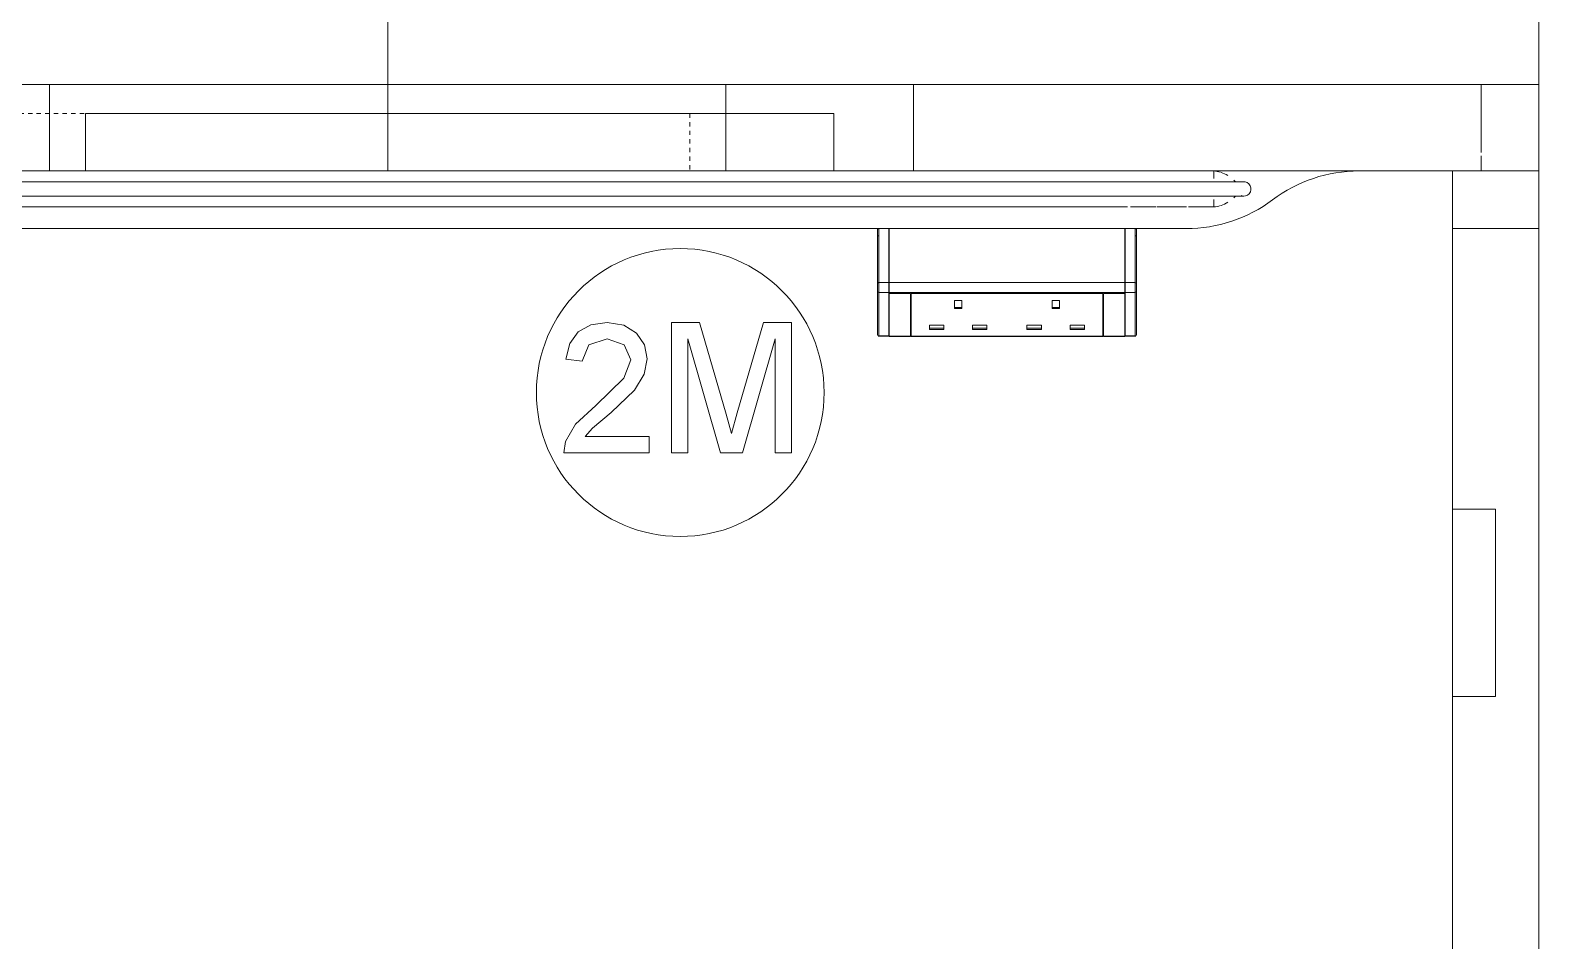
# Model space of a CAD drawing. Header units: millimetres. Extents: x 155920 to 295199, y -4084 to 97293.
# Drawn here: x 159204 to 160252, y 30495 to 31127 of the extents above; entities that cross this region are included whole.
import ezdxf

# ---------------------------------------------------------------- set-up
doc = ezdxf.new("R2010")
doc.units = ezdxf.units.MM
doc.header["$MEASUREMENT"] = 0
doc.linetypes.add('Dash', pattern=[6, 3, -3])
doc.layers.add('I-FURN', color=8, linetype='CONTINUOUS', lineweight=9)
doc.layers.add('I-FURN-HDLN', color=8, linetype='Dash', lineweight=9)

msp = doc.modelspace()

# ---------------------------------------------------------------- linework, layer by layer
at = {"layer": 'I-FURN'}
for p, q in [((160252.3, 31029.3), (160252.3, 32629.3)), ((160252.3, 32629.3), (160252.3, 31029.3)), ((159452.3, 31029.4), (159452.3, 31153.2)), ((159452.3, 31153.2), (159452.3, 31029.4)), ((159452.3, 31153.2), (159452.3, 31029.4)), ((159452.3, 31029.4), (159452.3, 31153.2)), ((160212.3, 31089.3), (158692.3, 31089.3)), ((159087.3, 31089.3), (159217.3, 31089.3)), ((159217.3, 31089.3), (159687.3, 31089.3)), ((159217.3, 31029.4), (159217.3, 31089.3)), ((159217.3, 31029.4), (159217.3, 31089.3)), ((159687.3, 31089.3), (159817.7, 31089.3)), ((159687.3, 31029.4), (159687.3, 31089.3)), ((159687.3, 31029.4), (159687.3, 31089.3)), ((159817.7, 31089.3), (160252.3, 31089.3)), ((159817.7, 31029.4), (159817.7, 31089.3)), ((159817.7, 31029.4), (159817.7, 31089.3)), ((160252.3, 31089.3), (160212.3, 31089.3)), ((160212.3, 31042.2), (160212.3, 31089.3)), ((160212.3, 31042.2), (160212.3, 31089.3)), ((160252.3, 31029.3), (160252.3, 31089.3)), ((160252.3, 31029.3), (160252.3, 31089.3)), ((159242.3, 31069.3), (159242.3, 31029.4)), ((159762.3, 31069.3), (159242.3, 31069.3)), ((159762.3, 31029.4), (159762.3, 31069.3)), ((160212.3, 31029.3), (160212.3, 31039.9)), ((160212.3, 31029.3), (160212.3, 31039.9)), ((159452.3, 31029.3), (158882, 31029.3)), ((158882, 31029.3), (160008.8, 31029.3)), ((158928.2, 31029.4), (159966.4, 31029.4)), ((159217.3, 31029.3), (159087.3, 31029.3)), ((159687.3, 31029.3), (159217.3, 31029.3)), ((159242.3, 31029.3), (159762.3, 31029.3)), ((160008.8, 31029.3), (159452.3, 31029.3)), ((159817.7, 31029.3), (159687.3, 31029.3)), ((160008.8, 31029.3), (159817.7, 31029.3)), ((159968.5, 31029.3), (159986.2, 31029.3)), ((159986.9, 31029.4), (159991.8, 31029.4)), ((159992.7, 31029.3), (160007, 31029.3)), ((160008.8, 31029.3), (160026.4, 31029.3)), ((160026.4, 31029.3), (160008.8, 31029.3)), ((160026.4, 31029.3), (160008.8, 31029.3)), ((160008.8, 31029.3), (160026.4, 31029.3)), ((160020.8, 31029.4), (160021.9, 31029.4)), ((160026.4, 31029.3), (160127.3, 31029.3)), ((160127.3, 31029.3), (160026.4, 31029.3)), ((160026.4, 31029.3), (160252.3, 31029.3)), ((160127.3, 31029.3), (160026.4, 31029.3)), ((160026.4, 31024.1), (160026.4, 31029.3)), ((160127.3, 31029.3), (160192.3, 31029.3)), ((160252.3, 31029.3), (160127.3, 31029.3)), ((160252.3, 31029.3), (160127.3, 31029.3)), ((160252.3, 31029.3), (160127.3, 31029.3)), ((160127.3, 31029.3), (160252.3, 31029.3)), ((160192.3, 31029.3), (160212.3, 31029.3)), ((160192.3, 30794.3), (160192.3, 31029.3)), ((160192.3, 31029.3), (160192.3, 30989.3)), ((160192.3, 31029.3), (160252.3, 31029.3)), ((160192.3, 31029.3), (160252.3, 31029.3)), ((160212.3, 31029.3), (160252.3, 31029.3)), ((160252.3, 31029.3), (160252.3, 30229.3)), ((160252.3, 30989.3), (160252.3, 31029.3)), ((160252.3, 30229.3), (160252.3, 31029.3)), ((160252.3, 31029.3), (160252.3, 30229.3)), ((159966.4, 31021.8), (158928.2, 31021.8)), ((159967.3, 31021.8), (159966.4, 31021.8)), ((159970.5, 31021.8), (159967.3, 31021.8)), ((159973.8, 31021.8), (159970.5, 31021.8)), ((159977, 31021.8), (159973.8, 31021.8)), ((159980.2, 31021.8), (159977, 31021.8)), ((159983.4, 31021.8), (159980.2, 31021.8)), ((159986.5, 31021.8), (159983.4, 31021.8)), ((159989.6, 31021.8), (159986.5, 31021.8)), ((159992.7, 31021.8), (159989.6, 31021.8)), ((159995.7, 31021.8), (159992.7, 31021.8)), ((159998.7, 31021.8), (159995.7, 31021.8)), ((160001.7, 31021.8), (159998.7, 31021.8)), ((160004.6, 31021.8), (160001.7, 31021.8)), ((160007.4, 31021.8), (160004.6, 31021.8)), ((160010.1, 31021.8), (160007.4, 31021.8)), ((160012.8, 31021.8), (160010.1, 31021.8)), ((160015.4, 31021.8), (160012.8, 31021.8)), ((160018, 31021.8), (160015.4, 31021.8)), ((160020.4, 31021.8), (160018, 31021.8)), ((160022.8, 31021.8), (160020.4, 31021.8)), ((160025.1, 31021.8), (160022.8, 31021.8)), ((160027.3, 31021.8), (160025.1, 31021.8)), ((160029.3, 31021.8), (160027.3, 31021.8)), ((160031.3, 31021.8), (160029.3, 31021.8)), ((160033.2, 31021.8), (160031.3, 31021.8)), ((160035, 31021.8), (160033.2, 31021.8)), ((160036.6, 31021.8), (160035, 31021.8)), ((160038.2, 31021.8), (160036.6, 31021.8)), ((160039.6, 31021.8), (160038.2, 31021.8)), ((160040.9, 31021.8), (160039.6, 31021.8)), ((160042.1, 31021.8), (160040.9, 31021.8)), ((160043.2, 31021.8), (160042.1, 31021.8)), ((160044.2, 31021.8), (160043.2, 31021.8)), ((160045, 31021.8), (160044.2, 31021.8)), ((160045.7, 31021.8), (160045, 31021.8)), ((160046.3, 31021.8), (160045.7, 31021.8)), ((160046.8, 31021.8), (160046.3, 31021.8)), ((160047.1, 31021.8), (160046.8, 31021.8)), ((160047.3, 31021.8), (160047.1, 31021.8)), ((160047.3, 31021.8), (160047.3, 31021.8)), ((158928.2, 31011.8), (159966.4, 31011.8)), ((159966.4, 31011.8), (159969.7, 31011.8)), ((159969.7, 31011.8), (159972.9, 31011.8)), ((159972.9, 31011.8), (159976.1, 31011.8)), ((159976.1, 31011.8), (159979.3, 31011.8)), ((159979.3, 31011.8), (159982.5, 31011.8)), ((159982.5, 31011.8), (159985.7, 31011.8)), ((159985.7, 31011.8), (159988.8, 31011.8)), ((159988.8, 31011.8), (159991.9, 31011.8)), ((159991.9, 31011.8), (159994.9, 31011.8)), ((159994.9, 31011.8), (159997.9, 31011.8)), ((159997.9, 31011.8), (160000.9, 31011.8)), ((160000.9, 31011.8), (160003.8, 31011.8)), ((160003.8, 31011.8), (160006.6, 31011.8)), ((160006.6, 31011.8), (160009.4, 31011.8)), ((160009.4, 31011.8), (160012.1, 31011.8)), ((160012.1, 31011.8), (160014.7, 31011.8)), ((160014.7, 31011.8), (160017.3, 31011.8)), ((160017.3, 31011.8), (160019.8, 31011.8)), ((160019.8, 31011.8), (160022.2, 31011.8)), ((160022.2, 31011.8), (160024.5, 31011.8)), ((160024.5, 31011.8), (160026.7, 31011.8)), ((160026.4, 31004.3), (160026.4, 31009.6)), ((160026.7, 31011.8), (160028.8, 31011.8)), ((160028.8, 31011.8), (160030.8, 31011.8)), ((160030.8, 31011.8), (160032.7, 31011.8)), ((160032.7, 31011.8), (160034.5, 31011.8)), ((160034.5, 31011.8), (160036.2, 31011.8)), ((160036.2, 31011.8), (160037.8, 31011.8)), ((160037.8, 31011.8), (160039.2, 31011.8)), ((160039.2, 31011.8), (160040.6, 31011.8)), ((160040.6, 31011.8), (160041.8, 31011.8)), ((160041.8, 31011.8), (160042.9, 31011.8)), ((160042.9, 31011.8), (160043.9, 31011.8)), ((160043.9, 31011.8), (160044.8, 31011.8)), ((160044.8, 31011.8), (160045.5, 31011.8)), ((160045.5, 31011.8), (160046.2, 31011.8)), ((160046.2, 31011.8), (160046.6, 31011.8)), ((160046.6, 31011.8), (160047, 31011.8)), ((160047, 31011.8), (160047.2, 31011.8)), ((160047.2, 31011.8), (160047.3, 31011.8)), ((160047.3, 31011.8), (160047.3, 31011.8)), ((159966.4, 31004.3), (158928.2, 31004.3)), ((159986.2, 31004.3), (159968.5, 31004.3)), ((159991.8, 31004.3), (159986.9, 31004.3)), ((160007.5, 31004.3), (159991.7, 31004.3)), ((160026.4, 31004.3), (160008.8, 31004.3)), ((160021.9, 31004.3), (160020.8, 31004.3)), ((159793.6, 30989.3), (158897.3, 30989.3)), ((158897.3, 30989.3), (159793.6, 30989.3)), ((159792.6, 30984.3), (159792.6, 30988.3)), ((159792.6, 30988.3), (159792.6, 30951.3)), ((159792.6, 30984.3), (159793.6, 30984.3)), ((159792.6, 30945.8), (159792.6, 30984.3)), ((159800.6, 30989.3), (159793.6, 30989.3)), ((159793.6, 30951.9), (159793.6, 30989.3)), ((159793.6, 30989.3), (159800.6, 30989.3)), ((159800.6, 30951.9), (159800.6, 30989.3)), ((159964.6, 30989.3), (159800.7, 30989.3)), ((159800.7, 30989.3), (159964.6, 30989.3)), ((159800.7, 30989.3), (159800.7, 30951.9)), ((159964.6, 30951.9), (159964.6, 30989.3)), ((159971.8, 30989.3), (159964.8, 30989.3)), ((159971.8, 30989.3), (159964.8, 30989.3)), ((159964.8, 30989.3), (159964.8, 30951.9)), ((160007.3, 30989.3), (159971.8, 30989.3)), ((159971.8, 30989.3), (160007.3, 30989.3)), ((159971.8, 30989.3), (159971.8, 30951.9)), ((159971.8, 30984.3), (159972.8, 30984.3)), ((159972.8, 30988.3), (159972.8, 30988.3)), ((159972.8, 30951.3), (159972.8, 30988.3)), ((159972.8, 30988.3), (159972.8, 30984.3)), ((159972.8, 30984.3), (159972.8, 30945.8)), ((160192.3, 30989.3), (160192.3, 30269.3)), ((160192.3, 30989.3), (160252.3, 30989.3)), ((160192.3, 30989.3), (160252.3, 30989.3)), ((160252.3, 30269.3), (160252.3, 30989.3)), ((159792.6, 30951.3), (159792.6, 30945.8)), ((159792.6, 30945.8), (159792.6, 30915.5)), ((159792.6, 30945.8), (159792.6, 30915.5)), ((159793.6, 30944.9), (159793.6, 30951.9)), ((159793.6, 30951.9), (159800.6, 30951.9)), ((159793.6, 30914.7), (159793.6, 30944.9)), ((159793.6, 30944.9), (159800.6, 30944.9)), ((159800.6, 30944.9), (159800.6, 30951.9)), ((159800.6, 30914.7), (159800.6, 30944.9)), ((159800.7, 30951.9), (159964.6, 30951.9)), ((159800.7, 30951.9), (159800.7, 30944.9)), ((159800.7, 30944.9), (159964.6, 30944.9)), ((159800.7, 30944.3), (159800.7, 30944.9)), ((159815.7, 30944.3), (159800.7, 30944.3)), ((159800.7, 30944.1), (159815.7, 30944.1)), ((159800.7, 30914.3), (159800.7, 30944.1)), ((159815.7, 30944.1), (159815.7, 30914.3)), ((159949.2, 30944.3), (159816.2, 30944.3)), ((159816.2, 30944.1), (159949.2, 30944.1)), ((159816.2, 30914.3), (159816.2, 30944.1)), ((159949.2, 30914.3), (159949.2, 30944.1)), ((159964.6, 30944.3), (159949.7, 30944.3)), ((159949.7, 30944.1), (159964.7, 30944.1)), ((159949.7, 30914.3), (159949.7, 30944.1)), ((159964.6, 30944.9), (159964.6, 30951.9)), ((159964.6, 30944.9), (159964.6, 30944.3)), ((159964.7, 30944.1), (159964.7, 30946.6)), ((159964.7, 30944.1), (159964.7, 30914.3)), ((159971.8, 30951.9), (159964.8, 30951.9)), ((159964.8, 30951.9), (159964.8, 30944.9)), ((159971.8, 30944.9), (159964.8, 30944.9)), ((159964.8, 30944.9), (159964.8, 30914.7)), ((159971.8, 30951.9), (159971.8, 30944.9)), ((159971.8, 30944.9), (159971.8, 30914.7)), ((159972.8, 30945.8), (159972.8, 30951.3)), ((159972.8, 30915.5), (159972.8, 30945.8)), ((159972.8, 30915.5), (159972.8, 30945.8)), ((159851.3, 30939.4), (159846.3, 30939.4)), ((159846.3, 30939.4), (159846.3, 30933.7)), ((159846.3, 30934.4), (159851.3, 30934.4)), ((159846.3, 30933.7), (159851.3, 30933.7)), ((159851.3, 30933.7), (159851.3, 30939.4)), ((159914.1, 30933.7), (159914.1, 30939.4)), ((159914.1, 30939.4), (159919.1, 30939.4)), ((159914.1, 30934.4), (159919.1, 30934.4)), ((159914.1, 30933.7), (159919.1, 30933.7)), ((159919.1, 30933.7), (159919.1, 30939.4)), ((159593.5, 30922.4), (159584.7, 30917.5)), ((159604.9, 30924), (159593.5, 30922.4)), ((159616.4, 30922.2), (159604.9, 30924)), ((159625.1, 30916.7), (159616.4, 30922.2)), ((159669, 30924), (159649.5, 30924)), ((159649.5, 30924), (159649.5, 30833.6)), ((159687.5, 30860.3), (159669, 30924)), ((159713.4, 30924), (159695.2, 30861.4)), ((159732.9, 30924), (159713.4, 30924)), ((159732.9, 30833.6), (159732.9, 30924)), ((159828.8, 30919.3), (159828.8, 30922.2)), ((159828.8, 30922.2), (159838.8, 30922.2)), ((159838.8, 30919.3), (159838.8, 30922.2)), ((159858.8, 30919.3), (159858.8, 30922.2)), ((159858.8, 30922.2), (159868.8, 30922.2)), ((159868.8, 30919.3), (159868.8, 30922.2)), ((159896.6, 30919.3), (159896.6, 30922.2)), ((159896.6, 30922.2), (159906.6, 30922.2)), ((159906.6, 30919.3), (159906.6, 30922.2)), ((159926.6, 30919.3), (159926.6, 30922.2)), ((159926.6, 30922.2), (159936.6, 30922.2)), ((159936.6, 30919.3), (159936.6, 30922.2)), ((159584.7, 30917.5), (159578.8, 30909.5)), ((159592.1, 30908.6), (159604.7, 30912.7)), ((159604.7, 30912.7), (159616.7, 30908.5)), ((159630.7, 30908.6), (159625.1, 30916.7)), ((159660.8, 30833.6), (159660.8, 30912.7)), ((159660.8, 30912.7), (159683.5, 30833.6)), ((159698.9, 30833.6), (159721.6, 30912.7)), ((159721.6, 30912.7), (159721.6, 30833.6)), ((159792.9, 30914.8), (159792.9, 30914.9)), ((159793.6, 30914.5), (159793.6, 30914.7)), ((159793.6, 30914.7), (159800.6, 30914.7)), ((159793.6, 30914.5), (159800.6, 30914.5)), ((159793.6, 30914.5), (159800.6, 30914.5)), ((159800.6, 30914.5), (159793.6, 30914.5)), ((159800.6, 30914.5), (159800.6, 30914.7)), ((159800.7, 30914.5), (159964.6, 30914.5)), ((159815.7, 30914.3), (159800.7, 30914.3)), ((159816.2, 30914.7), (159815.7, 30914.7)), ((159949.2, 30914.3), (159816.2, 30914.3)), ((159828.8, 30920.1), (159838.8, 30920.1)), ((159828.8, 30919.3), (159838.8, 30919.3)), ((159858.8, 30920.1), (159868.8, 30920.1)), ((159858.8, 30919.3), (159868.8, 30919.3)), ((159896.6, 30920.1), (159906.6, 30920.1)), ((159896.6, 30919.3), (159906.6, 30919.3)), ((159926.6, 30920.1), (159936.6, 30920.1)), ((159926.6, 30919.3), (159936.6, 30919.3)), ((159949.7, 30914.7), (159949.2, 30914.7)), ((159964.7, 30914.3), (159949.7, 30914.3)), ((159971.8, 30914.7), (159964.8, 30914.7)), ((159964.8, 30914.7), (159964.8, 30914.5)), ((159964.8, 30914.5), (159971.8, 30914.5)), ((159964.8, 30914.5), (159971.8, 30914.5)), ((159964.8, 30914.5), (159971.8, 30914.5)), ((159971.8, 30914.7), (159971.8, 30914.5)), ((159972.5, 30914.9), (159972.5, 30914.8)), ((159578.8, 30909.5), (159576.1, 30898.6)), ((159587.4, 30897.1), (159592.1, 30908.6)), ((159616.7, 30908.5), (159621.3, 30898.1)), ((159632.6, 30898.8), (159630.7, 30908.6)), ((159576.1, 30898.6), (159587.4, 30897.1)), ((159621.3, 30898.1), (159616.4, 30885.3)), ((159630.6, 30888.1), (159632.6, 30898.8)), ((159616.4, 30885.3), (159596.9, 30866.5)), ((159623.9, 30877), (159630.6, 30888.1)), ((159607.7, 30861.5), (159623.9, 30877)), ((159596.9, 30866.5), (159582.7, 30853.4)), ((159594.7, 30850.6), (159607.7, 30861.5)), ((159691.2, 30846.9), (159687.5, 30860.3)), ((159695.2, 30861.4), (159691.2, 30846.9)), ((159582.7, 30853.4), (159575.9, 30841.4)), ((159589.6, 30844.9), (159594.7, 30850.6)), ((159575.9, 30841.4), (159574.7, 30833.6)), ((159634, 30844.9), (159589.6, 30844.9)), ((159634, 30833.6), (159634, 30844.9)), ((159574.7, 30833.6), (159634, 30833.6)), ((159649.5, 30833.6), (159660.8, 30833.6)), ((159683.5, 30833.6), (159698.9, 30833.6)), ((159721.6, 30833.6), (159732.9, 30833.6)), ((160192.3, 30664.3), (160192.3, 30794.3)), ((160192.3, 30794.3), (160222.3, 30794.3)), ((160192.3, 30794.3), (160222.3, 30794.3)), ((160222.3, 30794.3), (160222.3, 30664.3)), ((160222.3, 30664.3), (160222.3, 30794.3)), ((160192.3, 30229.3), (160192.3, 30664.3)), ((160222.3, 30664.3), (160192.3, 30664.3)), ((160192.3, 30664.3), (160222.3, 30664.3))]:
    msp.add_line(p, q, dxfattribs=at)
at = {"layer": 'I-FURN', "flags": 128}
for points in [[(159792.6, 30988.3), (159792.6, 30988.4), (159792.6, 30988.4), (159792.6, 30988.5), (159792.6, 30988.5), (159792.7, 30988.5), (159792.7, 30988.6), (159792.7, 30988.6), (159792.7, 30988.7), (159792.7, 30988.7), (159792.7, 30988.7), (159792.7, 30988.8), (159792.7, 30988.8), (159792.8, 30988.8), (159792.8, 30988.9), (159792.8, 30988.9), (159792.8, 30988.9), (159792.9, 30989), (159792.9, 30989), (159792.9, 30989), (159792.9, 30989.1), (159793, 30989.1), (159793, 30989.1), (159793, 30989.1), (159793.1, 30989.2), (159793.1, 30989.2), (159793.1, 30989.2), (159793.2, 30989.2), (159793.2, 30989.2), (159793.2, 30989.3), (159793.3, 30989.3), (159793.3, 30989.3), (159793.3, 30989.3), (159793.4, 30989.3), (159793.4, 30989.3), (159793.5, 30989.3), (159793.5, 30989.3), (159793.5, 30989.3), (159793.6, 30989.3), (159793.6, 30989.3), (159793.6, 30989.3)], [(159792.6, 30984.3), (159792.6, 30984.5), (159792.6, 30984.7), (159792.6, 30984.8), (159792.6, 30985), (159792.6, 30985.1), (159792.6, 30985.3), (159792.6, 30985.4), (159792.6, 30985.6), (159792.6, 30985.7), (159792.6, 30985.9), (159792.6, 30986), (159792.6, 30986.2), (159792.6, 30986.3), (159792.6, 30986.5), (159792.6, 30986.6), (159792.6, 30986.7), (159792.6, 30986.9), (159792.6, 30987), (159792.6, 30987.1), (159792.6, 30987.2), (159792.6, 30987.3), (159792.6, 30987.4), (159792.6, 30987.5), (159792.6, 30987.6), (159792.6, 30987.7), (159792.6, 30987.8), (159792.6, 30987.9), (159792.6, 30987.9), (159792.6, 30988), (159792.6, 30988.1), (159792.6, 30988.1), (159792.6, 30988.2), (159792.6, 30988.2), (159792.6, 30988.2), (159792.6, 30988.3), (159792.6, 30988.3), (159792.6, 30988.3), (159792.6, 30988.3), (159792.6, 30988.3)], [(159792.6, 30988.3), (159792.6, 30988.3), (159792.6, 30988.3)], [(159792.6, 30988.3), (159792.6, 30988.1), (159792.6, 30987.6), (159792.6, 30987.1), (159792.6, 30986.4), (159792.6, 30985.6), (159792.6, 30984.6), (159792.6, 30983.6), (159792.6, 30982.4), (159792.6, 30981), (159792.6, 30979.6), (159792.6, 30978), (159792.6, 30976.3), (159792.6, 30974.5), (159792.6, 30972.5), (159792.6, 30970.5), (159792.6, 30968.3), (159792.6, 30966.1), (159792.6, 30963.7), (159792.6, 30961.3), (159792.6, 30958.7), (159792.6, 30956.1), (159792.6, 30953.3), (159792.6, 30951.3)], [(159971.8, 30989.3), (159971.8, 30989.3), (159971.8, 30989.3), (159971.9, 30989.3), (159971.9, 30989.3), (159972, 30989.3), (159972, 30989.3), (159972, 30989.3), (159972.1, 30989.3), (159972.1, 30989.3), (159972.1, 30989.3), (159972.2, 30989.2), (159972.2, 30989.2), (159972.3, 30989.2), (159972.3, 30989.2), (159972.3, 30989.2), (159972.4, 30989.1), (159972.4, 30989.1), (159972.4, 30989.1), (159972.4, 30989.1), (159972.5, 30989), (159972.5, 30989), (159972.5, 30989), (159972.5, 30988.9), (159972.6, 30988.9), (159972.6, 30988.9), (159972.6, 30988.8), (159972.6, 30988.8), (159972.7, 30988.8), (159972.7, 30988.7), (159972.7, 30988.7), (159972.7, 30988.7), (159972.7, 30988.6), (159972.7, 30988.6), (159972.7, 30988.5), (159972.7, 30988.5), (159972.7, 30988.5), (159972.8, 30988.4), (159972.8, 30988.4), (159972.8, 30988.3), (159972.8, 30988.3)], [(159972.8, 30951.3), (159972.8, 30954.1), (159972.8, 30956.8), (159972.8, 30959.4), (159972.8, 30961.9), (159972.8, 30964.3), (159972.8, 30966.7), (159972.8, 30968.9), (159972.8, 30971), (159972.8, 30973), (159972.8, 30974.9), (159972.8, 30976.7), (159972.8, 30978.4), (159972.8, 30980), (159972.8, 30981.4), (159972.8, 30982.7), (159972.8, 30983.9), (159972.8, 30984.9), (159972.8, 30985.8), (159972.8, 30986.6), (159972.8, 30987.2), (159972.8, 30987.8), (159972.8, 30988.1), (159972.8, 30988.3)], [(159972.8, 30988.3), (159972.8, 30988.3), (159972.8, 30988.3), (159972.8, 30988.3), (159972.8, 30988.3), (159972.8, 30988.3), (159972.8, 30988.2), (159972.8, 30988.2), (159972.8, 30988.1), (159972.8, 30988.1), (159972.8, 30988), (159972.8, 30988), (159972.8, 30987.9), (159972.8, 30987.8), (159972.8, 30987.7), (159972.8, 30987.6), (159972.8, 30987.5), (159972.8, 30987.4), (159972.8, 30987.3), (159972.8, 30987.2), (159972.8, 30987.1), (159972.8, 30987), (159972.8, 30986.9), (159972.8, 30986.8), (159972.8, 30986.6), (159972.8, 30986.5), (159972.8, 30986.4), (159972.8, 30986.2), (159972.8, 30986.1), (159972.8, 30985.9), (159972.8, 30985.8), (159972.8, 30985.6), (159972.8, 30985.5), (159972.8, 30985.3), (159972.8, 30985.2), (159972.8, 30985), (159972.8, 30984.9), (159972.8, 30984.7), (159972.8, 30984.5), (159972.8, 30984.4), (159972.8, 30984.3)], [(159792.6, 30951.3), (159792.6, 30951.2), (159792.6, 30951), (159792.6, 30950.9), (159792.6, 30950.7), (159792.6, 30950.6), (159792.6, 30950.5), (159792.6, 30950.3), (159792.6, 30950.2), (159792.6, 30950), (159792.6, 30949.8), (159792.6, 30949.7), (159792.6, 30949.5), (159792.6, 30949.4), (159792.6, 30949.2), (159792.6, 30949), (159792.6, 30948.9), (159792.6, 30948.7), (159792.6, 30948.6), (159792.6, 30948.4), (159792.6, 30948.3), (159792.6, 30948.1), (159792.6, 30947.9), (159792.6, 30947.8), (159792.6, 30947.6), (159792.6, 30947.5), (159792.6, 30947.3), (159792.6, 30947.2), (159792.6, 30947.1), (159792.6, 30946.9), (159792.6, 30946.8), (159792.6, 30946.7), (159792.6, 30946.5), (159792.6, 30946.4), (159792.6, 30946.3), (159792.6, 30946.2), (159792.6, 30946.1), (159792.6, 30946), (159792.6, 30945.9), (159792.6, 30945.8)], [(159972.8, 30945.8), (159972.8, 30945.9), (159972.8, 30946), (159972.8, 30946.1), (159972.8, 30946.2), (159972.8, 30946.3), (159972.8, 30946.4), (159972.8, 30946.5), (159972.8, 30946.7), (159972.8, 30946.8), (159972.8, 30946.9), (159972.8, 30947.1), (159972.8, 30947.2), (159972.8, 30947.3), (159972.8, 30947.5), (159972.8, 30947.6), (159972.8, 30947.8), (159972.8, 30947.9), (159972.8, 30948.1), (159972.8, 30948.3), (159972.8, 30948.4), (159972.8, 30948.6), (159972.8, 30948.7), (159972.8, 30948.9), (159972.8, 30949), (159972.8, 30949.2), (159972.8, 30949.4), (159972.8, 30949.5), (159972.8, 30949.7), (159972.8, 30949.8), (159972.8, 30950), (159972.8, 30950.2), (159972.8, 30950.3), (159972.8, 30950.5), (159972.8, 30950.6), (159972.8, 30950.7), (159972.8, 30950.9), (159972.8, 30951), (159972.8, 30951.2), (159972.8, 30951.3)], [(159793.6, 30914.5), (159793.6, 30914.5), (159793.6, 30914.5), (159793.5, 30914.5), (159793.5, 30914.5), (159793.4, 30914.5), (159793.4, 30914.5), (159793.4, 30914.5), (159793.3, 30914.5), (159793.3, 30914.6), (159793.2, 30914.6), (159793.2, 30914.6), (159793.2, 30914.6), (159793.1, 30914.6)], [(159972.3, 30914.6), (159972.2, 30914.6), (159972.2, 30914.6), (159972.2, 30914.6), (159972.1, 30914.6), (159972.1, 30914.5), (159972, 30914.5), (159972, 30914.5), (159972, 30914.5), (159971.9, 30914.5), (159971.9, 30914.5), (159971.8, 30914.5), (159971.8, 30914.5), (159971.8, 30914.5), (159971.8, 30914.5)]]:
    msp.add_lwpolyline(points, dxfattribs=at)
at = {"layer": 'I-FURN'}
for centre, radius, start, end in [((160024.1, 31005.9), 23.6, 72.6925, 83.9972), ((160024.1, 31005.9), 23.6, 59.1436, 71.7386), ((160127.3, 30929.3), 100, 90, 126.8699), ((160127.3, 30929.3), 100, 90, 126.8699), ((160034.5, 31016.8), 8.51, 35.5405, 46.5486), ((160047.3, 31016.8), 5, 248.1748, 96.9152), ((160007.3, 31089.3), 100, 270, 306.8699), ((160007.3, 31089.3), 100, 270, 306.8699), ((160024.1, 31027.8), 23.6, 275.6664, 287.3075), ((160024.1, 31027.8), 23.6, 288.2614, 300.8564), ((160034.5, 31016.8), 8.51, 313.4514, 324.4595), ((159655.6, 30875.4), 100, 0, 180), ((159655.6, 30875.4), 100, 180, 0)]:
    msp.add_arc(centre, radius, start, end, dxfattribs=at)
for centre, major_axis, ratio, start_param, end_param in [((159793.6, 30988.3), (1, 0), 0.998113, 1.570796, 3.141593), ((159971.8, 30988.3), (1, 0), 0.998113, 0, 1.570796), ((159793.6, 30951.3), (1, 0), 0.56467, 1.570796, 3.141593), ((159793.6, 30945.8), (1, 0), 0.819152, 3.141593, 4.712389), ((159971.8, 30951.3), (1, 0), 0.56467, 0, 1.570796), ((159971.8, 30945.8), (1, 0), 0.819152, 4.712389, 6.283185), ((159793.6, 30915.5), (-1, 0), 0.819152, 0, 1.570796), ((159971.8, 30915.5), (1, 0), 0.819152, 4.712389, 6.283185)]:
    msp.add_ellipse(centre, major_axis=major_axis, ratio=ratio, start_param=start_param, end_param=end_param, dxfattribs=at)
at = {"layer": 'I-FURN-HDLN'}
for p, q in [((159142.3, 31069.3), (159662.3, 31069.3)), ((159662.3, 31069.3), (159662.3, 31029.4)), ((159662.3, 31029.3), (159142.3, 31029.3))]:
    msp.add_line(p, q, dxfattribs=at)

doc.saveas('drawing.dxf')
